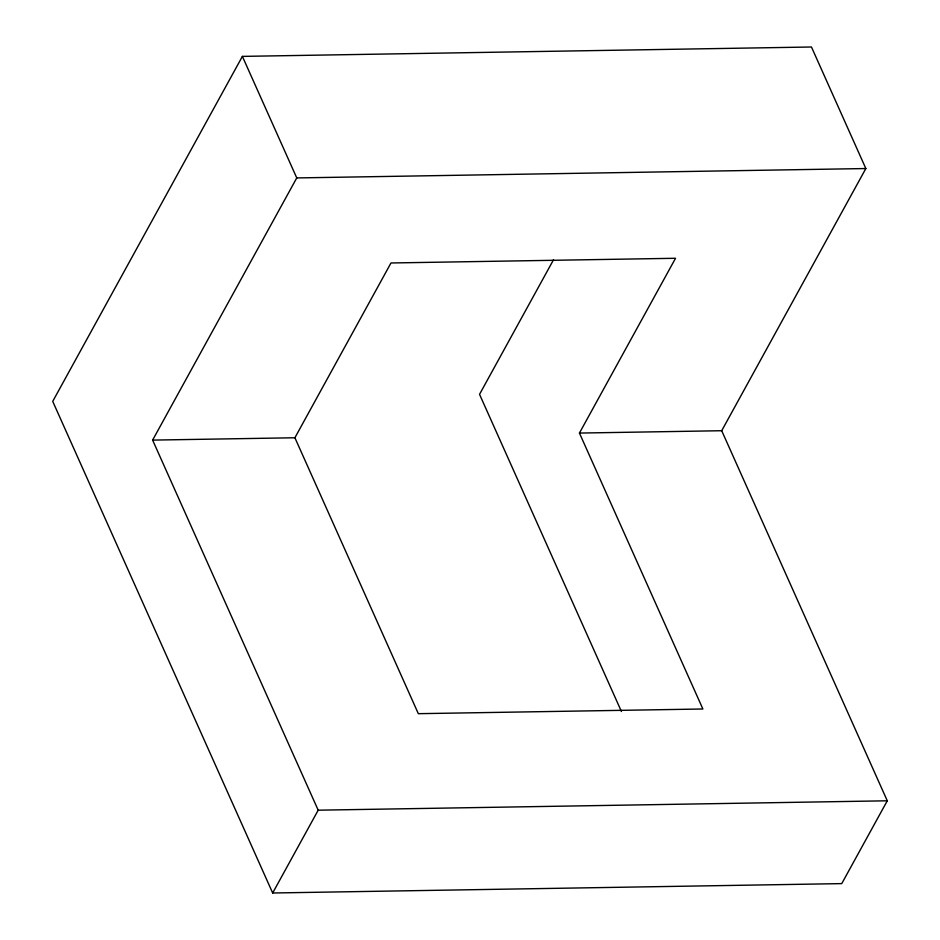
<?xml version="1.0" encoding="UTF-8"?>
<svg xmlns="http://www.w3.org/2000/svg" width="940" height="940" viewBox="0 0 940 940"><rect width="100%" height="100%" fill="white"/><g stroke="black" fill="none" stroke-linecap="round" stroke-linejoin="round"><path stroke-width="1.41" d="M242.391 56.388L52.722 401.38L272.671 893L841.747 883.612L887.278 800.798L721.709 430.72L865.846 168.542L811.467 47L242.391 56.388L296.758 177.93L152.621 440.108L318.19 810.186L272.671 893M294.901 437.758L390.981 262.977L675.531 258.277L579.439 433.07L702.885 708.995L418.335 713.683L294.901 437.758L152.621 440.108M553.519 259.769L479.541 394.342L621.434 711.51M296.758 177.93L865.846 168.542M579.439 433.07L721.709 430.72M318.19 810.186L887.278 800.798"/></g></svg>
